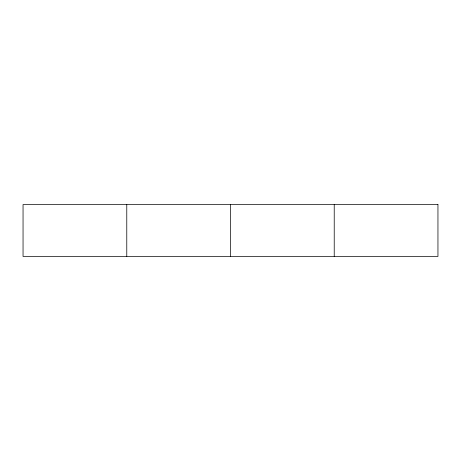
<?xml version="1.0" encoding="UTF-8"?>
<svg xmlns="http://www.w3.org/2000/svg" width="461" height="461" viewBox="0 0 461 461"><rect width="100%" height="100%" fill="white"/><g stroke="black" fill="none" stroke-linecap="round" stroke-linejoin="round"><path stroke-width="0.69" d="M334.225 204.569L334.225 256.431M230.5 204.569L230.5 256.431M126.775 204.569L126.775 256.431M437.95 204.569L23.05 204.569L23.05 256.431L437.95 256.431L437.95 204.569"/></g></svg>
